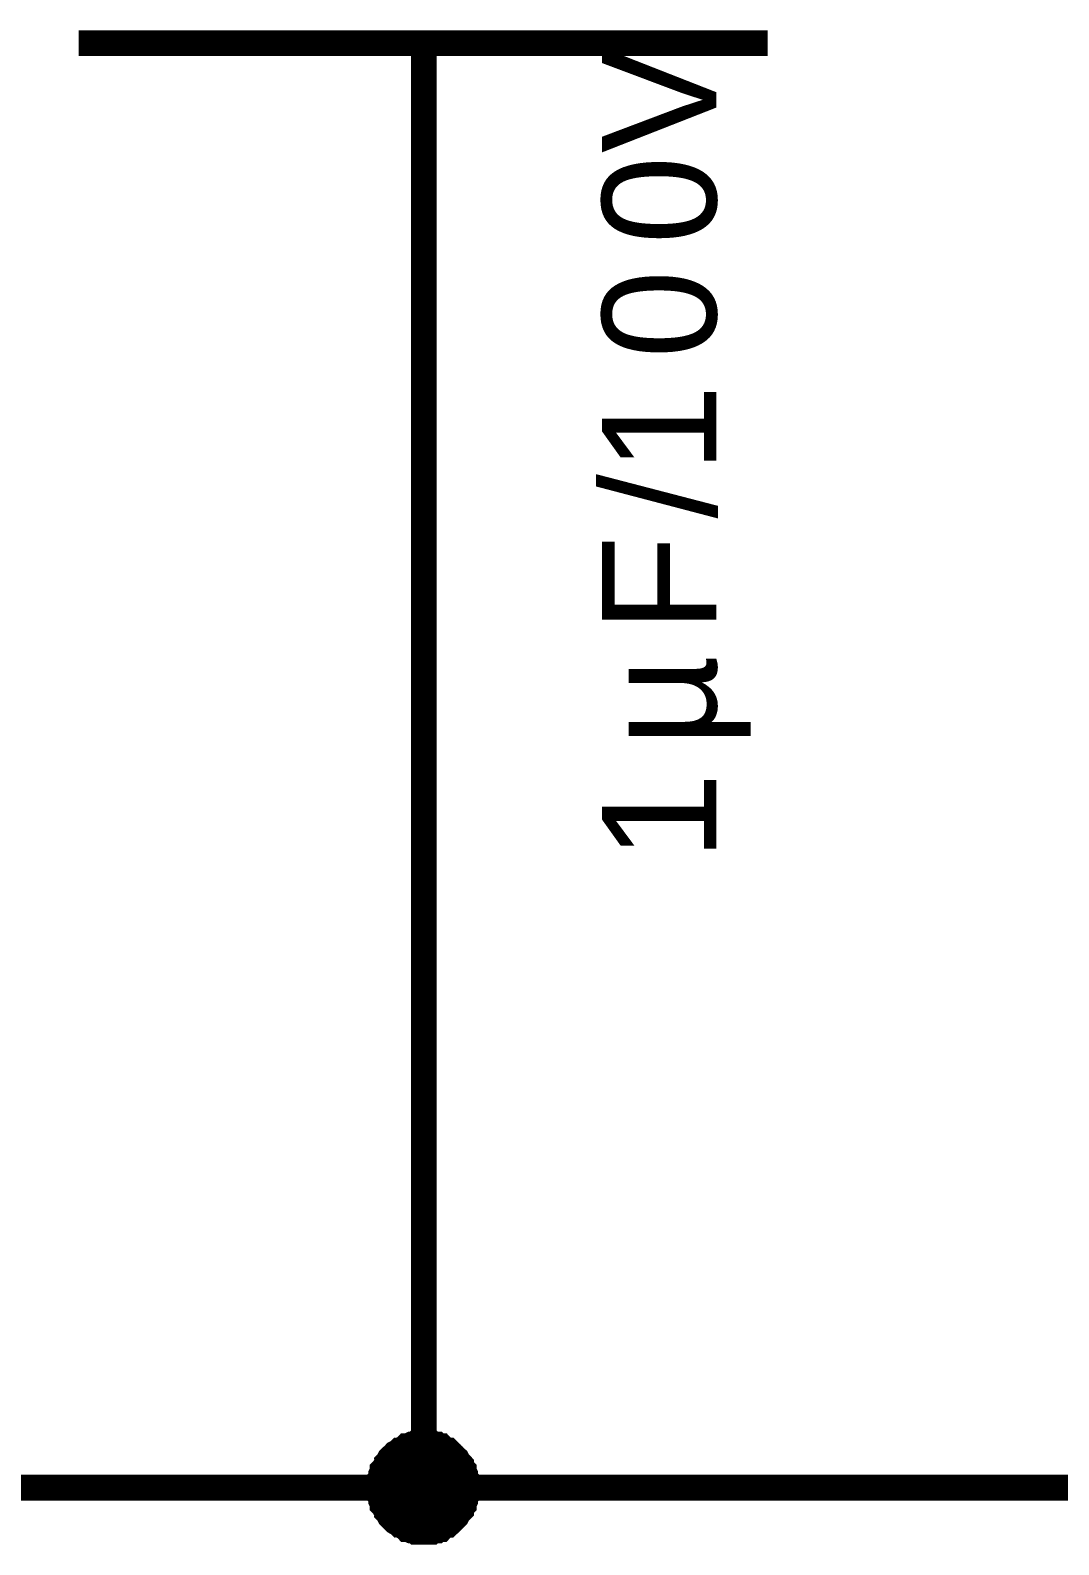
# Model space of a CAD drawing. Header units: millimetres. Extents: x -2024 to 917, y -725 to 13.
# Drawn here: x -2000.94 to -1989.01, y -249.83 to -232.26 of the extents above; entities that cross this region are included whole.
import ezdxf

# ---------------------------------------------------------------- set-up
doc = ezdxf.new("R2010")
doc.units = ezdxf.units.MM
doc.styles.get("Standard").update_dxf_attribs({"font": 'arial.ttf'})

msp = doc.modelspace()

# ---------------------------------------------------------------- linework, layer by layer
at = {"color": 7}
for points, const_width in [([(-2000.379, -232.41), (-1992.385, -232.41)], 0.3), ([(-1996.374, -232.41), (-1996.374, -235.424)], 0.3), ([(-2011.369, -235.424), (-2011.369, -249.168), (-1996.374, -249.168), (-1981.379, -249.168), (-1968.883, -249.168), (-1951.405, -249.168)], 0.3), ([(-1996.374, -235.424), (-1996.374, -249.168)], 0.3), ([(-1996.887, -249.168), (-1996.887, -249.135), (-1996.887, -249.118), (-1996.887, -249.085), (-1996.87, -249.068), (-1996.87, -249.035), (-1996.87, -249.019), (-1996.854, -248.986), (-1996.854, -248.969), (-1996.837, -248.952), (-1996.821, -248.919), (-1996.804, -248.903), (-1996.804, -248.886), (-1996.788, -248.87), (-1996.771, -248.836), (-1996.755, -248.82), (-1996.738, -248.803), (-1996.721, -248.787), (-1996.705, -248.77), (-1996.672, -248.754), (-1996.655, -248.737), (-1996.639, -248.737), (-1996.622, -248.721), (-1996.589, -248.704), (-1996.573, -248.687), (-1996.556, -248.687), (-1996.523, -248.671), (-1996.506, -248.671), (-1996.473, -248.671), (-1996.457, -248.654), (-1996.424, -248.654), (-1996.407, -248.654), (-1996.374, -248.654)], 0.3), ([(-1996.887, -249.168), (-1996.887, -249.135), (-1996.887, -249.118), (-1996.887, -249.085), (-1996.87, -249.068), (-1996.87, -249.035), (-1996.87, -249.019), (-1996.854, -248.986), (-1996.854, -248.969), (-1996.837, -248.952), (-1996.821, -248.919), (-1996.804, -248.903), (-1996.804, -248.886), (-1996.788, -248.87), (-1996.771, -248.836), (-1996.755, -248.82), (-1996.738, -248.803), (-1996.721, -248.787), (-1996.705, -248.77), (-1996.672, -248.754), (-1996.655, -248.737), (-1996.639, -248.737), (-1996.622, -248.721), (-1996.589, -248.704), (-1996.573, -248.687), (-1996.556, -248.687), (-1996.523, -248.671), (-1996.506, -248.671), (-1996.473, -248.671), (-1996.457, -248.654), (-1996.424, -248.654), (-1996.407, -248.654), (-1996.374, -248.654)], 0.3), ([(-1996.887, -249.168), (-1996.887, -249.135), (-1996.887, -249.118), (-1996.887, -249.085), (-1996.87, -249.068), (-1996.87, -249.035), (-1996.87, -249.019), (-1996.854, -248.986), (-1996.854, -248.969), (-1996.837, -248.952), (-1996.821, -248.919), (-1996.804, -248.903), (-1996.804, -248.886), (-1996.788, -248.87), (-1996.771, -248.836), (-1996.755, -248.82), (-1996.738, -248.803), (-1996.721, -248.787), (-1996.705, -248.77), (-1996.672, -248.754), (-1996.655, -248.737), (-1996.639, -248.737), (-1996.622, -248.721), (-1996.589, -248.704), (-1996.573, -248.687), (-1996.556, -248.687), (-1996.523, -248.671), (-1996.506, -248.671), (-1996.473, -248.671), (-1996.457, -248.654), (-1996.424, -248.654), (-1996.407, -248.654), (-1996.374, -248.654)], 0.3), ([(-1996.887, -249.168), (-1996.887, -249.135), (-1996.887, -249.118), (-1996.887, -249.085), (-1996.87, -249.068), (-1996.87, -249.035), (-1996.87, -249.019), (-1996.854, -248.986), (-1996.854, -248.969), (-1996.837, -248.952), (-1996.821, -248.919), (-1996.804, -248.903), (-1996.804, -248.886), (-1996.788, -248.87), (-1996.771, -248.836), (-1996.755, -248.82), (-1996.738, -248.803), (-1996.721, -248.787), (-1996.705, -248.77), (-1996.672, -248.754), (-1996.655, -248.737), (-1996.639, -248.737), (-1996.622, -248.721), (-1996.589, -248.704), (-1996.573, -248.687), (-1996.556, -248.687), (-1996.523, -248.671), (-1996.506, -248.671), (-1996.473, -248.671), (-1996.457, -248.654), (-1996.424, -248.654), (-1996.407, -248.654), (-1996.374, -248.654)], 0.3), ([(-1996.887, -249.168), (-1996.887, -249.135), (-1996.887, -249.118), (-1996.887, -249.085), (-1996.87, -249.068), (-1996.87, -249.035), (-1996.87, -249.019), (-1996.854, -248.986), (-1996.854, -248.969), (-1996.837, -248.952), (-1996.821, -248.919), (-1996.804, -248.903), (-1996.804, -248.886), (-1996.788, -248.87), (-1996.771, -248.836), (-1996.755, -248.82), (-1996.738, -248.803), (-1996.721, -248.787), (-1996.705, -248.77), (-1996.672, -248.754), (-1996.655, -248.737), (-1996.639, -248.737), (-1996.622, -248.721), (-1996.589, -248.704), (-1996.573, -248.687), (-1996.556, -248.687), (-1996.523, -248.671), (-1996.506, -248.671), (-1996.473, -248.671), (-1996.457, -248.654), (-1996.424, -248.654), (-1996.407, -248.654), (-1996.374, -248.654)], 0.0991), ([(-1996.887, -249.168), (-1996.887, -249.135), (-1996.887, -249.118), (-1996.887, -249.085), (-1996.87, -249.068), (-1996.87, -249.035), (-1996.87, -249.019), (-1996.854, -248.986), (-1996.854, -248.969), (-1996.837, -248.952), (-1996.821, -248.919), (-1996.804, -248.903), (-1996.804, -248.886), (-1996.788, -248.87), (-1996.771, -248.836), (-1996.755, -248.82), (-1996.738, -248.803), (-1996.721, -248.787), (-1996.705, -248.77), (-1996.672, -248.754), (-1996.655, -248.737), (-1996.639, -248.737), (-1996.622, -248.721), (-1996.589, -248.704), (-1996.573, -248.687), (-1996.556, -248.687), (-1996.523, -248.671), (-1996.506, -248.671), (-1996.473, -248.671), (-1996.457, -248.654), (-1996.424, -248.654), (-1996.407, -248.654), (-1996.374, -248.654)], 0.0991), ([(-1996.887, -249.168), (-1996.887, -249.135), (-1996.887, -249.118), (-1996.887, -249.085), (-1996.87, -249.068), (-1996.87, -249.035), (-1996.87, -249.019), (-1996.854, -248.986), (-1996.854, -248.969), (-1996.837, -248.952), (-1996.821, -248.919), (-1996.804, -248.903), (-1996.804, -248.886), (-1996.788, -248.87), (-1996.771, -248.836), (-1996.755, -248.82), (-1996.738, -248.803), (-1996.721, -248.787), (-1996.705, -248.77), (-1996.672, -248.754), (-1996.655, -248.737), (-1996.639, -248.737), (-1996.622, -248.721), (-1996.589, -248.704), (-1996.573, -248.687), (-1996.556, -248.687), (-1996.523, -248.671), (-1996.506, -248.671), (-1996.473, -248.671), (-1996.457, -248.654), (-1996.424, -248.654), (-1996.407, -248.654), (-1996.374, -248.654)], 0.0991), ([(-1996.887, -249.168), (-1996.887, -249.135), (-1996.887, -249.118), (-1996.887, -249.085), (-1996.87, -249.068), (-1996.87, -249.035), (-1996.87, -249.019), (-1996.854, -248.986), (-1996.854, -248.969), (-1996.837, -248.952), (-1996.821, -248.919), (-1996.804, -248.903), (-1996.804, -248.886), (-1996.788, -248.87), (-1996.771, -248.836), (-1996.755, -248.82), (-1996.738, -248.803), (-1996.721, -248.787), (-1996.705, -248.77), (-1996.672, -248.754), (-1996.655, -248.737), (-1996.639, -248.737), (-1996.622, -248.721), (-1996.589, -248.704), (-1996.573, -248.687), (-1996.556, -248.687), (-1996.523, -248.671), (-1996.506, -248.671), (-1996.473, -248.671), (-1996.457, -248.654), (-1996.424, -248.654), (-1996.407, -248.654), (-1996.374, -248.654)], 0.0991), ([(-1996.374, -248.654), (-1996.374, -248.654)], 0.3), ([(-1996.374, -248.654), (-1996.341, -248.654), (-1996.324, -248.654), (-1996.291, -248.654), (-1996.275, -248.671), (-1996.242, -248.671), (-1996.225, -248.671), (-1996.208, -248.687), (-1996.175, -248.687), (-1996.159, -248.704), (-1996.142, -248.721), (-1996.109, -248.737), (-1996.093, -248.737), (-1996.076, -248.754), (-1996.059, -248.77), (-1996.043, -248.787), (-1996.026, -248.803), (-1996.01, -248.82), (-1995.993, -248.836), (-1995.977, -248.87), (-1995.96, -248.886), (-1995.944, -248.903), (-1995.944, -248.919), (-1995.927, -248.952), (-1995.91, -248.969), (-1995.91, -248.986), (-1995.894, -249.019), (-1995.894, -249.035), (-1995.894, -249.068), (-1995.877, -249.085), (-1995.877, -249.118), (-1995.877, -249.135), (-1995.877, -249.168)], 0.3), ([(-1996.374, -248.654), (-1996.374, -248.654)], 0.3), ([(-1996.374, -248.654), (-1996.341, -248.654), (-1996.324, -248.654), (-1996.291, -248.654), (-1996.275, -248.671), (-1996.242, -248.671), (-1996.225, -248.671), (-1996.208, -248.687), (-1996.175, -248.687), (-1996.159, -248.704), (-1996.142, -248.721), (-1996.109, -248.737), (-1996.093, -248.737), (-1996.076, -248.754), (-1996.059, -248.77), (-1996.043, -248.787), (-1996.026, -248.803), (-1996.01, -248.82), (-1995.993, -248.836), (-1995.977, -248.87), (-1995.96, -248.886), (-1995.944, -248.903), (-1995.944, -248.919), (-1995.927, -248.952), (-1995.91, -248.969), (-1995.91, -248.986), (-1995.894, -249.019), (-1995.894, -249.035), (-1995.894, -249.068), (-1995.877, -249.085), (-1995.877, -249.118), (-1995.877, -249.135), (-1995.877, -249.168)], 0.3), ([(-1996.374, -248.654), (-1996.374, -248.654)], 0.3), ([(-1996.374, -248.654), (-1996.341, -248.654), (-1996.324, -248.654), (-1996.291, -248.654), (-1996.275, -248.671), (-1996.242, -248.671), (-1996.225, -248.671), (-1996.208, -248.687), (-1996.175, -248.687), (-1996.159, -248.704), (-1996.142, -248.721), (-1996.109, -248.737), (-1996.093, -248.737), (-1996.076, -248.754), (-1996.059, -248.77), (-1996.043, -248.787), (-1996.026, -248.803), (-1996.01, -248.82), (-1995.993, -248.836), (-1995.977, -248.87), (-1995.96, -248.886), (-1995.944, -248.903), (-1995.944, -248.919), (-1995.927, -248.952), (-1995.91, -248.969), (-1995.91, -248.986), (-1995.894, -249.019), (-1995.894, -249.035), (-1995.894, -249.068), (-1995.877, -249.085), (-1995.877, -249.118), (-1995.877, -249.135), (-1995.877, -249.168)], 0.3), ([(-1996.374, -248.654), (-1996.374, -248.654)], 0.3), ([(-1996.374, -248.654), (-1996.341, -248.654), (-1996.324, -248.654), (-1996.291, -248.654), (-1996.275, -248.671), (-1996.242, -248.671), (-1996.225, -248.671), (-1996.208, -248.687), (-1996.175, -248.687), (-1996.159, -248.704), (-1996.142, -248.721), (-1996.109, -248.737), (-1996.093, -248.737), (-1996.076, -248.754), (-1996.059, -248.77), (-1996.043, -248.787), (-1996.026, -248.803), (-1996.01, -248.82), (-1995.993, -248.836), (-1995.977, -248.87), (-1995.96, -248.886), (-1995.944, -248.903), (-1995.944, -248.919), (-1995.927, -248.952), (-1995.91, -248.969), (-1995.91, -248.986), (-1995.894, -249.019), (-1995.894, -249.035), (-1995.894, -249.068), (-1995.877, -249.085), (-1995.877, -249.118), (-1995.877, -249.135), (-1995.877, -249.168)], 0.3), ([(-1996.374, -248.654), (-1996.374, -248.654)], 0.0991), ([(-1996.374, -248.654), (-1996.341, -248.654), (-1996.324, -248.654), (-1996.291, -248.654), (-1996.275, -248.671), (-1996.242, -248.671), (-1996.225, -248.671), (-1996.208, -248.687), (-1996.175, -248.687), (-1996.159, -248.704), (-1996.142, -248.721), (-1996.109, -248.737), (-1996.093, -248.737), (-1996.076, -248.754), (-1996.059, -248.77), (-1996.043, -248.787), (-1996.026, -248.803), (-1996.01, -248.82), (-1995.993, -248.836), (-1995.977, -248.87), (-1995.96, -248.886), (-1995.944, -248.903), (-1995.944, -248.919), (-1995.927, -248.952), (-1995.91, -248.969), (-1995.91, -248.986), (-1995.894, -249.019), (-1995.894, -249.035), (-1995.894, -249.068), (-1995.877, -249.085), (-1995.877, -249.118), (-1995.877, -249.135), (-1995.877, -249.168)], 0.0991), ([(-1996.374, -248.654), (-1996.374, -248.654)], 0.0991), ([(-1996.374, -248.654), (-1996.341, -248.654), (-1996.324, -248.654), (-1996.291, -248.654), (-1996.275, -248.671), (-1996.242, -248.671), (-1996.225, -248.671), (-1996.208, -248.687), (-1996.175, -248.687), (-1996.159, -248.704), (-1996.142, -248.721), (-1996.109, -248.737), (-1996.093, -248.737), (-1996.076, -248.754), (-1996.059, -248.77), (-1996.043, -248.787), (-1996.026, -248.803), (-1996.01, -248.82), (-1995.993, -248.836), (-1995.977, -248.87), (-1995.96, -248.886), (-1995.944, -248.903), (-1995.944, -248.919), (-1995.927, -248.952), (-1995.91, -248.969), (-1995.91, -248.986), (-1995.894, -249.019), (-1995.894, -249.035), (-1995.894, -249.068), (-1995.877, -249.085), (-1995.877, -249.118), (-1995.877, -249.135), (-1995.877, -249.168)], 0.0991), ([(-1996.374, -248.654), (-1996.374, -248.654)], 0.0991), ([(-1996.374, -248.654), (-1996.341, -248.654), (-1996.324, -248.654), (-1996.291, -248.654), (-1996.275, -248.671), (-1996.242, -248.671), (-1996.225, -248.671), (-1996.208, -248.687), (-1996.175, -248.687), (-1996.159, -248.704), (-1996.142, -248.721), (-1996.109, -248.737), (-1996.093, -248.737), (-1996.076, -248.754), (-1996.059, -248.77), (-1996.043, -248.787), (-1996.026, -248.803), (-1996.01, -248.82), (-1995.993, -248.836), (-1995.977, -248.87), (-1995.96, -248.886), (-1995.944, -248.903), (-1995.944, -248.919), (-1995.927, -248.952), (-1995.91, -248.969), (-1995.91, -248.986), (-1995.894, -249.019), (-1995.894, -249.035), (-1995.894, -249.068), (-1995.877, -249.085), (-1995.877, -249.118), (-1995.877, -249.135), (-1995.877, -249.168)], 0.0991), ([(-1996.374, -248.654), (-1996.374, -248.654)], 0.0991), ([(-1996.374, -248.654), (-1996.341, -248.654), (-1996.324, -248.654), (-1996.291, -248.654), (-1996.275, -248.671), (-1996.242, -248.671), (-1996.225, -248.671), (-1996.208, -248.687), (-1996.175, -248.687), (-1996.159, -248.704), (-1996.142, -248.721), (-1996.109, -248.737), (-1996.093, -248.737), (-1996.076, -248.754), (-1996.059, -248.77), (-1996.043, -248.787), (-1996.026, -248.803), (-1996.01, -248.82), (-1995.993, -248.836), (-1995.977, -248.87), (-1995.96, -248.886), (-1995.944, -248.903), (-1995.944, -248.919), (-1995.927, -248.952), (-1995.91, -248.969), (-1995.91, -248.986), (-1995.894, -249.019), (-1995.894, -249.035), (-1995.894, -249.068), (-1995.877, -249.085), (-1995.877, -249.118), (-1995.877, -249.135), (-1995.877, -249.168)], 0.0991), ([(-1996.374, -249.681), (-1996.407, -249.681), (-1996.424, -249.681), (-1996.457, -249.681), (-1996.473, -249.664), (-1996.506, -249.664), (-1996.523, -249.664), (-1996.556, -249.648), (-1996.573, -249.648), (-1996.589, -249.631), (-1996.622, -249.615), (-1996.639, -249.598), (-1996.655, -249.598), (-1996.672, -249.582), (-1996.705, -249.565), (-1996.721, -249.549), (-1996.738, -249.532), (-1996.755, -249.515), (-1996.771, -249.499), (-1996.788, -249.466), (-1996.804, -249.449), (-1996.804, -249.433), (-1996.821, -249.416), (-1996.837, -249.383), (-1996.854, -249.366), (-1996.854, -249.35), (-1996.87, -249.317), (-1996.87, -249.3), (-1996.87, -249.267), (-1996.887, -249.25), (-1996.887, -249.217), (-1996.887, -249.201), (-1996.887, -249.168)], 0.3), ([(-1996.887, -249.168), (-1996.887, -249.168)], 0.3), ([(-1996.374, -249.681), (-1996.407, -249.681), (-1996.424, -249.681), (-1996.457, -249.681), (-1996.473, -249.664), (-1996.506, -249.664), (-1996.523, -249.664), (-1996.556, -249.648), (-1996.573, -249.648), (-1996.589, -249.631), (-1996.622, -249.615), (-1996.639, -249.598), (-1996.655, -249.598), (-1996.672, -249.582), (-1996.705, -249.565), (-1996.721, -249.549), (-1996.738, -249.532), (-1996.755, -249.515), (-1996.771, -249.499), (-1996.788, -249.466), (-1996.804, -249.449), (-1996.804, -249.433), (-1996.821, -249.416), (-1996.837, -249.383), (-1996.854, -249.366), (-1996.854, -249.35), (-1996.87, -249.317), (-1996.87, -249.3), (-1996.87, -249.267), (-1996.887, -249.25), (-1996.887, -249.217), (-1996.887, -249.201), (-1996.887, -249.168)], 0.3), ([(-1996.887, -249.168), (-1996.887, -249.168)], 0.3), ([(-1996.374, -249.681), (-1996.407, -249.681), (-1996.424, -249.681), (-1996.457, -249.681), (-1996.473, -249.664), (-1996.506, -249.664), (-1996.523, -249.664), (-1996.556, -249.648), (-1996.573, -249.648), (-1996.589, -249.631), (-1996.622, -249.615), (-1996.639, -249.598), (-1996.655, -249.598), (-1996.672, -249.582), (-1996.705, -249.565), (-1996.721, -249.549), (-1996.738, -249.532), (-1996.755, -249.515), (-1996.771, -249.499), (-1996.788, -249.466), (-1996.804, -249.449), (-1996.804, -249.433), (-1996.821, -249.416), (-1996.837, -249.383), (-1996.854, -249.366), (-1996.854, -249.35), (-1996.87, -249.317), (-1996.87, -249.3), (-1996.87, -249.267), (-1996.887, -249.25), (-1996.887, -249.217), (-1996.887, -249.201), (-1996.887, -249.168)], 0.3), ([(-1996.887, -249.168), (-1996.887, -249.168)], 0.3), ([(-1996.374, -249.681), (-1996.407, -249.681), (-1996.424, -249.681), (-1996.457, -249.681), (-1996.473, -249.664), (-1996.506, -249.664), (-1996.523, -249.664), (-1996.556, -249.648), (-1996.573, -249.648), (-1996.589, -249.631), (-1996.622, -249.615), (-1996.639, -249.598), (-1996.655, -249.598), (-1996.672, -249.582), (-1996.705, -249.565), (-1996.721, -249.549), (-1996.738, -249.532), (-1996.755, -249.515), (-1996.771, -249.499), (-1996.788, -249.466), (-1996.804, -249.449), (-1996.804, -249.433), (-1996.821, -249.416), (-1996.837, -249.383), (-1996.854, -249.366), (-1996.854, -249.35), (-1996.87, -249.317), (-1996.87, -249.3), (-1996.87, -249.267), (-1996.887, -249.25), (-1996.887, -249.217), (-1996.887, -249.201), (-1996.887, -249.168)], 0.3), ([(-1996.887, -249.168), (-1996.887, -249.168)], 0.3), ([(-1996.374, -249.681), (-1996.407, -249.681), (-1996.424, -249.681), (-1996.457, -249.681), (-1996.473, -249.664), (-1996.506, -249.664), (-1996.523, -249.664), (-1996.556, -249.648), (-1996.573, -249.648), (-1996.589, -249.631), (-1996.622, -249.615), (-1996.639, -249.598), (-1996.655, -249.598), (-1996.672, -249.582), (-1996.705, -249.565), (-1996.721, -249.549), (-1996.738, -249.532), (-1996.755, -249.515), (-1996.771, -249.499), (-1996.788, -249.466), (-1996.804, -249.449), (-1996.804, -249.433), (-1996.821, -249.416), (-1996.837, -249.383), (-1996.854, -249.366), (-1996.854, -249.35), (-1996.87, -249.317), (-1996.87, -249.3), (-1996.87, -249.267), (-1996.887, -249.25), (-1996.887, -249.217), (-1996.887, -249.201), (-1996.887, -249.168)], 0.0991), ([(-1996.887, -249.168), (-1996.887, -249.168)], 0.0991), ([(-1996.374, -249.681), (-1996.407, -249.681), (-1996.424, -249.681), (-1996.457, -249.681), (-1996.473, -249.664), (-1996.506, -249.664), (-1996.523, -249.664), (-1996.556, -249.648), (-1996.573, -249.648), (-1996.589, -249.631), (-1996.622, -249.615), (-1996.639, -249.598), (-1996.655, -249.598), (-1996.672, -249.582), (-1996.705, -249.565), (-1996.721, -249.549), (-1996.738, -249.532), (-1996.755, -249.515), (-1996.771, -249.499), (-1996.788, -249.466), (-1996.804, -249.449), (-1996.804, -249.433), (-1996.821, -249.416), (-1996.837, -249.383), (-1996.854, -249.366), (-1996.854, -249.35), (-1996.87, -249.317), (-1996.87, -249.3), (-1996.87, -249.267), (-1996.887, -249.25), (-1996.887, -249.217), (-1996.887, -249.201), (-1996.887, -249.168)], 0.0991), ([(-1996.887, -249.168), (-1996.887, -249.168)], 0.0991), ([(-1996.374, -249.681), (-1996.407, -249.681), (-1996.424, -249.681), (-1996.457, -249.681), (-1996.473, -249.664), (-1996.506, -249.664), (-1996.523, -249.664), (-1996.556, -249.648), (-1996.573, -249.648), (-1996.589, -249.631), (-1996.622, -249.615), (-1996.639, -249.598), (-1996.655, -249.598), (-1996.672, -249.582), (-1996.705, -249.565), (-1996.721, -249.549), (-1996.738, -249.532), (-1996.755, -249.515), (-1996.771, -249.499), (-1996.788, -249.466), (-1996.804, -249.449), (-1996.804, -249.433), (-1996.821, -249.416), (-1996.837, -249.383), (-1996.854, -249.366), (-1996.854, -249.35), (-1996.87, -249.317), (-1996.87, -249.3), (-1996.87, -249.267), (-1996.887, -249.25), (-1996.887, -249.217), (-1996.887, -249.201), (-1996.887, -249.168)], 0.0991), ([(-1996.887, -249.168), (-1996.887, -249.168)], 0.0991), ([(-1996.374, -249.681), (-1996.407, -249.681), (-1996.424, -249.681), (-1996.457, -249.681), (-1996.473, -249.664), (-1996.506, -249.664), (-1996.523, -249.664), (-1996.556, -249.648), (-1996.573, -249.648), (-1996.589, -249.631), (-1996.622, -249.615), (-1996.639, -249.598), (-1996.655, -249.598), (-1996.672, -249.582), (-1996.705, -249.565), (-1996.721, -249.549), (-1996.738, -249.532), (-1996.755, -249.515), (-1996.771, -249.499), (-1996.788, -249.466), (-1996.804, -249.449), (-1996.804, -249.433), (-1996.821, -249.416), (-1996.837, -249.383), (-1996.854, -249.366), (-1996.854, -249.35), (-1996.87, -249.317), (-1996.87, -249.3), (-1996.87, -249.267), (-1996.887, -249.25), (-1996.887, -249.217), (-1996.887, -249.201), (-1996.887, -249.168)], 0.0991), ([(-1996.887, -249.168), (-1996.887, -249.168)], 0.0991), ([(-1995.877, -249.168), (-1995.877, -249.201), (-1995.877, -249.217), (-1995.877, -249.25), (-1995.894, -249.267), (-1995.894, -249.3), (-1995.894, -249.317), (-1995.91, -249.35), (-1995.91, -249.366), (-1995.927, -249.383), (-1995.944, -249.416), (-1995.944, -249.433), (-1995.96, -249.449), (-1995.977, -249.466), (-1995.993, -249.499), (-1996.01, -249.515), (-1996.026, -249.532), (-1996.043, -249.549), (-1996.059, -249.565), (-1996.076, -249.582), (-1996.093, -249.598), (-1996.109, -249.598), (-1996.142, -249.615), (-1996.159, -249.631), (-1996.175, -249.648), (-1996.208, -249.648), (-1996.225, -249.664), (-1996.242, -249.664), (-1996.275, -249.664), (-1996.291, -249.681), (-1996.324, -249.681), (-1996.341, -249.681), (-1996.374, -249.681)], 0.3), ([(-1995.877, -249.168), (-1995.877, -249.201), (-1995.877, -249.217), (-1995.877, -249.25), (-1995.894, -249.267), (-1995.894, -249.3), (-1995.894, -249.317), (-1995.91, -249.35), (-1995.91, -249.366), (-1995.927, -249.383), (-1995.944, -249.416), (-1995.944, -249.433), (-1995.96, -249.449), (-1995.977, -249.466), (-1995.993, -249.499), (-1996.01, -249.515), (-1996.026, -249.532), (-1996.043, -249.549), (-1996.059, -249.565), (-1996.076, -249.582), (-1996.093, -249.598), (-1996.109, -249.598), (-1996.142, -249.615), (-1996.159, -249.631), (-1996.175, -249.648), (-1996.208, -249.648), (-1996.225, -249.664), (-1996.242, -249.664), (-1996.275, -249.664), (-1996.291, -249.681), (-1996.324, -249.681), (-1996.341, -249.681), (-1996.374, -249.681)], 0.3), ([(-1995.877, -249.168), (-1995.877, -249.201), (-1995.877, -249.217), (-1995.877, -249.25), (-1995.894, -249.267), (-1995.894, -249.3), (-1995.894, -249.317), (-1995.91, -249.35), (-1995.91, -249.366), (-1995.927, -249.383), (-1995.944, -249.416), (-1995.944, -249.433), (-1995.96, -249.449), (-1995.977, -249.466), (-1995.993, -249.499), (-1996.01, -249.515), (-1996.026, -249.532), (-1996.043, -249.549), (-1996.059, -249.565), (-1996.076, -249.582), (-1996.093, -249.598), (-1996.109, -249.598), (-1996.142, -249.615), (-1996.159, -249.631), (-1996.175, -249.648), (-1996.208, -249.648), (-1996.225, -249.664), (-1996.242, -249.664), (-1996.275, -249.664), (-1996.291, -249.681), (-1996.324, -249.681), (-1996.341, -249.681), (-1996.374, -249.681)], 0.3), ([(-1995.877, -249.168), (-1995.877, -249.201), (-1995.877, -249.217), (-1995.877, -249.25), (-1995.894, -249.267), (-1995.894, -249.3), (-1995.894, -249.317), (-1995.91, -249.35), (-1995.91, -249.366), (-1995.927, -249.383), (-1995.944, -249.416), (-1995.944, -249.433), (-1995.96, -249.449), (-1995.977, -249.466), (-1995.993, -249.499), (-1996.01, -249.515), (-1996.026, -249.532), (-1996.043, -249.549), (-1996.059, -249.565), (-1996.076, -249.582), (-1996.093, -249.598), (-1996.109, -249.598), (-1996.142, -249.615), (-1996.159, -249.631), (-1996.175, -249.648), (-1996.208, -249.648), (-1996.225, -249.664), (-1996.242, -249.664), (-1996.275, -249.664), (-1996.291, -249.681), (-1996.324, -249.681), (-1996.341, -249.681), (-1996.374, -249.681)], 0.3), ([(-1995.877, -249.168), (-1995.877, -249.201), (-1995.877, -249.217), (-1995.877, -249.25), (-1995.894, -249.267), (-1995.894, -249.3), (-1995.894, -249.317), (-1995.91, -249.35), (-1995.91, -249.366), (-1995.927, -249.383), (-1995.944, -249.416), (-1995.944, -249.433), (-1995.96, -249.449), (-1995.977, -249.466), (-1995.993, -249.499), (-1996.01, -249.515), (-1996.026, -249.532), (-1996.043, -249.549), (-1996.059, -249.565), (-1996.076, -249.582), (-1996.093, -249.598), (-1996.109, -249.598), (-1996.142, -249.615), (-1996.159, -249.631), (-1996.175, -249.648), (-1996.208, -249.648), (-1996.225, -249.664), (-1996.242, -249.664), (-1996.275, -249.664), (-1996.291, -249.681), (-1996.324, -249.681), (-1996.341, -249.681), (-1996.374, -249.681)], 0.0991), ([(-1995.877, -249.168), (-1995.877, -249.201), (-1995.877, -249.217), (-1995.877, -249.25), (-1995.894, -249.267), (-1995.894, -249.3), (-1995.894, -249.317), (-1995.91, -249.35), (-1995.91, -249.366), (-1995.927, -249.383), (-1995.944, -249.416), (-1995.944, -249.433), (-1995.96, -249.449), (-1995.977, -249.466), (-1995.993, -249.499), (-1996.01, -249.515), (-1996.026, -249.532), (-1996.043, -249.549), (-1996.059, -249.565), (-1996.076, -249.582), (-1996.093, -249.598), (-1996.109, -249.598), (-1996.142, -249.615), (-1996.159, -249.631), (-1996.175, -249.648), (-1996.208, -249.648), (-1996.225, -249.664), (-1996.242, -249.664), (-1996.275, -249.664), (-1996.291, -249.681), (-1996.324, -249.681), (-1996.341, -249.681), (-1996.374, -249.681)], 0.0991), ([(-1995.877, -249.168), (-1995.877, -249.201), (-1995.877, -249.217), (-1995.877, -249.25), (-1995.894, -249.267), (-1995.894, -249.3), (-1995.894, -249.317), (-1995.91, -249.35), (-1995.91, -249.366), (-1995.927, -249.383), (-1995.944, -249.416), (-1995.944, -249.433), (-1995.96, -249.449), (-1995.977, -249.466), (-1995.993, -249.499), (-1996.01, -249.515), (-1996.026, -249.532), (-1996.043, -249.549), (-1996.059, -249.565), (-1996.076, -249.582), (-1996.093, -249.598), (-1996.109, -249.598), (-1996.142, -249.615), (-1996.159, -249.631), (-1996.175, -249.648), (-1996.208, -249.648), (-1996.225, -249.664), (-1996.242, -249.664), (-1996.275, -249.664), (-1996.291, -249.681), (-1996.324, -249.681), (-1996.341, -249.681), (-1996.374, -249.681)], 0.0991), ([(-1995.877, -249.168), (-1995.877, -249.201), (-1995.877, -249.217), (-1995.877, -249.25), (-1995.894, -249.267), (-1995.894, -249.3), (-1995.894, -249.317), (-1995.91, -249.35), (-1995.91, -249.366), (-1995.927, -249.383), (-1995.944, -249.416), (-1995.944, -249.433), (-1995.96, -249.449), (-1995.977, -249.466), (-1995.993, -249.499), (-1996.01, -249.515), (-1996.026, -249.532), (-1996.043, -249.549), (-1996.059, -249.565), (-1996.076, -249.582), (-1996.093, -249.598), (-1996.109, -249.598), (-1996.142, -249.615), (-1996.159, -249.631), (-1996.175, -249.648), (-1996.208, -249.648), (-1996.225, -249.664), (-1996.242, -249.664), (-1996.275, -249.664), (-1996.291, -249.681), (-1996.324, -249.681), (-1996.341, -249.681), (-1996.374, -249.681)], 0.0991), ([(-1995.877, -249.168), (-1995.877, -249.168), (-1995.877, -249.168), (-1995.877, -249.168), (-1995.877, -249.168), (-1995.877, -249.168), (-1995.877, -249.168), (-1995.877, -249.168), (-1995.877, -249.168), (-1995.877, -249.168), (-1995.877, -249.168), (-1995.877, -249.168), (-1995.877, -249.168), (-1995.877, -249.168), (-1995.877, -249.168), (-1995.877, -249.168), (-1995.877, -249.168), (-1995.877, -249.168), (-1995.877, -249.168), (-1995.877, -249.168), (-1995.877, -249.168), (-1995.877, -249.168), (-1995.877, -249.168), (-1995.877, -249.168), (-1995.877, -249.168), (-1995.877, -249.168), (-1995.877, -249.168), (-1995.877, -249.168), (-1995.877, -249.168), (-1995.877, -249.168), (-1995.877, -249.168), (-1995.877, -249.168), (-1995.877, -249.168)], 0.3), ([(-1995.877, -249.168), (-1995.877, -249.168)], 0.3), ([(-1995.877, -249.168), (-1995.877, -249.168), (-1995.877, -249.168), (-1995.877, -249.168), (-1995.877, -249.168), (-1995.877, -249.168), (-1995.877, -249.168), (-1995.877, -249.168), (-1995.877, -249.168), (-1995.877, -249.168), (-1995.877, -249.168), (-1995.877, -249.168), (-1995.877, -249.168), (-1995.877, -249.168), (-1995.877, -249.168), (-1995.877, -249.168), (-1995.877, -249.168), (-1995.877, -249.168), (-1995.877, -249.168), (-1995.877, -249.168), (-1995.877, -249.168), (-1995.877, -249.168), (-1995.877, -249.168), (-1995.877, -249.168), (-1995.877, -249.168), (-1995.877, -249.168), (-1995.877, -249.168), (-1995.877, -249.168), (-1995.877, -249.168), (-1995.877, -249.168), (-1995.877, -249.168), (-1995.877, -249.168), (-1995.877, -249.168)], 0.3), ([(-1995.877, -249.168), (-1995.877, -249.168)], 0.3), ([(-1995.877, -249.168), (-1995.877, -249.168), (-1995.877, -249.168), (-1995.877, -249.168), (-1995.877, -249.168), (-1995.877, -249.168), (-1995.877, -249.168), (-1995.877, -249.168), (-1995.877, -249.168), (-1995.877, -249.168), (-1995.877, -249.168), (-1995.877, -249.168), (-1995.877, -249.168), (-1995.877, -249.168), (-1995.877, -249.168), (-1995.877, -249.168), (-1995.877, -249.168), (-1995.877, -249.168), (-1995.877, -249.168), (-1995.877, -249.168), (-1995.877, -249.168), (-1995.877, -249.168), (-1995.877, -249.168), (-1995.877, -249.168), (-1995.877, -249.168), (-1995.877, -249.168), (-1995.877, -249.168), (-1995.877, -249.168), (-1995.877, -249.168), (-1995.877, -249.168), (-1995.877, -249.168), (-1995.877, -249.168), (-1995.877, -249.168)], 0.3), ([(-1995.877, -249.168), (-1995.877, -249.168)], 0.3), ([(-1995.877, -249.168), (-1995.877, -249.168), (-1995.877, -249.168), (-1995.877, -249.168), (-1995.877, -249.168), (-1995.877, -249.168), (-1995.877, -249.168), (-1995.877, -249.168), (-1995.877, -249.168), (-1995.877, -249.168), (-1995.877, -249.168), (-1995.877, -249.168), (-1995.877, -249.168), (-1995.877, -249.168), (-1995.877, -249.168), (-1995.877, -249.168), (-1995.877, -249.168), (-1995.877, -249.168), (-1995.877, -249.168), (-1995.877, -249.168), (-1995.877, -249.168), (-1995.877, -249.168), (-1995.877, -249.168), (-1995.877, -249.168), (-1995.877, -249.168), (-1995.877, -249.168), (-1995.877, -249.168), (-1995.877, -249.168), (-1995.877, -249.168), (-1995.877, -249.168), (-1995.877, -249.168), (-1995.877, -249.168), (-1995.877, -249.168)], 0.3), ([(-1995.877, -249.168), (-1995.877, -249.168)], 0.3), ([(-1995.877, -249.168), (-1995.877, -249.168), (-1995.877, -249.168), (-1995.877, -249.168), (-1995.877, -249.168), (-1995.877, -249.168), (-1995.877, -249.168), (-1995.877, -249.168), (-1995.877, -249.168), (-1995.877, -249.168), (-1995.877, -249.168), (-1995.877, -249.168), (-1995.877, -249.168), (-1995.877, -249.168), (-1995.877, -249.168), (-1995.877, -249.168), (-1995.877, -249.168), (-1995.877, -249.168), (-1995.877, -249.168), (-1995.877, -249.168), (-1995.877, -249.168), (-1995.877, -249.168), (-1995.877, -249.168), (-1995.877, -249.168), (-1995.877, -249.168), (-1995.877, -249.168), (-1995.877, -249.168), (-1995.877, -249.168), (-1995.877, -249.168), (-1995.877, -249.168), (-1995.877, -249.168), (-1995.877, -249.168), (-1995.877, -249.168)], 0.0991), ([(-1995.877, -249.168), (-1995.877, -249.168)], 0.0991), ([(-1995.877, -249.168), (-1995.877, -249.168), (-1995.877, -249.168), (-1995.877, -249.168), (-1995.877, -249.168), (-1995.877, -249.168), (-1995.877, -249.168), (-1995.877, -249.168), (-1995.877, -249.168), (-1995.877, -249.168), (-1995.877, -249.168), (-1995.877, -249.168), (-1995.877, -249.168), (-1995.877, -249.168), (-1995.877, -249.168), (-1995.877, -249.168), (-1995.877, -249.168), (-1995.877, -249.168), (-1995.877, -249.168), (-1995.877, -249.168), (-1995.877, -249.168), (-1995.877, -249.168), (-1995.877, -249.168), (-1995.877, -249.168), (-1995.877, -249.168), (-1995.877, -249.168), (-1995.877, -249.168), (-1995.877, -249.168), (-1995.877, -249.168), (-1995.877, -249.168), (-1995.877, -249.168), (-1995.877, -249.168), (-1995.877, -249.168)], 0.0991), ([(-1995.877, -249.168), (-1995.877, -249.168)], 0.0991), ([(-1995.877, -249.168), (-1995.877, -249.168), (-1995.877, -249.168), (-1995.877, -249.168), (-1995.877, -249.168), (-1995.877, -249.168), (-1995.877, -249.168), (-1995.877, -249.168), (-1995.877, -249.168), (-1995.877, -249.168), (-1995.877, -249.168), (-1995.877, -249.168), (-1995.877, -249.168), (-1995.877, -249.168), (-1995.877, -249.168), (-1995.877, -249.168), (-1995.877, -249.168), (-1995.877, -249.168), (-1995.877, -249.168), (-1995.877, -249.168), (-1995.877, -249.168), (-1995.877, -249.168), (-1995.877, -249.168), (-1995.877, -249.168), (-1995.877, -249.168), (-1995.877, -249.168), (-1995.877, -249.168), (-1995.877, -249.168), (-1995.877, -249.168), (-1995.877, -249.168), (-1995.877, -249.168), (-1995.877, -249.168), (-1995.877, -249.168)], 0.0991), ([(-1995.877, -249.168), (-1995.877, -249.168)], 0.0991), ([(-1995.877, -249.168), (-1995.877, -249.168), (-1995.877, -249.168), (-1995.877, -249.168), (-1995.877, -249.168), (-1995.877, -249.168), (-1995.877, -249.168), (-1995.877, -249.168), (-1995.877, -249.168), (-1995.877, -249.168), (-1995.877, -249.168), (-1995.877, -249.168), (-1995.877, -249.168), (-1995.877, -249.168), (-1995.877, -249.168), (-1995.877, -249.168), (-1995.877, -249.168), (-1995.877, -249.168), (-1995.877, -249.168), (-1995.877, -249.168), (-1995.877, -249.168), (-1995.877, -249.168), (-1995.877, -249.168), (-1995.877, -249.168), (-1995.877, -249.168), (-1995.877, -249.168), (-1995.877, -249.168), (-1995.877, -249.168), (-1995.877, -249.168), (-1995.877, -249.168), (-1995.877, -249.168), (-1995.877, -249.168), (-1995.877, -249.168)], 0.0991), ([(-1995.877, -249.168), (-1995.877, -249.168)], 0.0991)]:
    msp.add_lwpolyline(points, dxfattribs=dict(at, const_width=const_width))
at = {"color": 7, "const_width": 0.508}
msp.add_lwpolyline([(-1996.706, -249.158, 1), (-1996.198, -249.158, 1)], format="xyb", close=True, dxfattribs=at)

# ---------------------------------------------------------------- texts
at = {"color": 7}
for s, p in [('V', (-1992.981, -233.685)), ('0', (-1992.981, -234.745)), ('0', (-1992.981, -236.07)), ('1', (-1992.981, -237.394)), ('/', (-1992.981, -237.924)), ('F', (-1992.981, -239.249)), ('µ', (-1992.981, -240.574)), ('1', (-1992.981, -241.898))]:
    msp.add_text(s, height=1.325, rotation=90, dxfattribs=at).set_placement(p)

doc.saveas('drawing.dxf')
